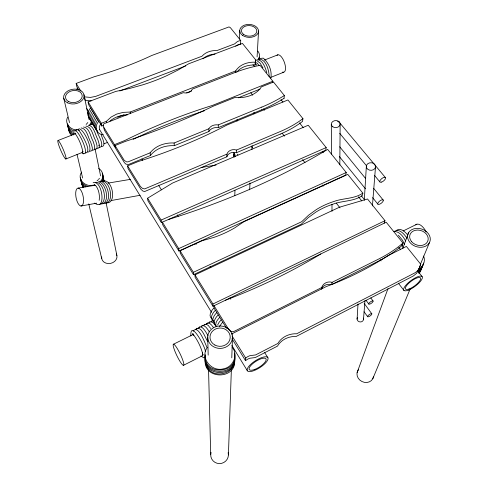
<?xml version="1.0" encoding="UTF-8"?>
<svg xmlns="http://www.w3.org/2000/svg" width="488" height="488" viewBox="0 0 488 488"><rect width="100%" height="100%" fill="white"/><g stroke="black" fill="none" stroke-linecap="round" stroke-linejoin="round"><path stroke-width="0.73" d="M284.071 98.289L284.351 95.526L273.506 82.039L261.354 86.907C255.804 95.575 244.701 98.423 234.972 97.478L212.981 106.293A485.847 265.631 -7.3 0 1 125.422 141.386L115.052 145.54L115.51 148.23L124.44 162.705L125.996 164.181L128.649 164.45L150.432 155.501C156.007 148.303 165.438 145.162 174.32 145.692L208.907 131.486C210.731 128.246 214.799 127.106 218.295 127.63L218.295 124.91L261.806 107.092M81.191 179.804C80.916 182.323 81.807 184.861 83.668 186.605M339.819 164.859L340.148 123.812M226.871 156.788C225.718 151.39 232.068 148.395 236.485 150.072L280.624 131.382A106.726 75.975 1.1 0 0 302.932 118.645L287.92 99.967L226.737 125.123A386.038 229.476 -6.9 0 1 138.116 161.559L127.612 165.877L128.027 168.519L140.751 189.112L142.85 191.028L144.607 191.546L226.871 156.788C228.018 152.793 232.813 151.597 236.399 152.738L280.35 134.078M235.655 72.34L235.692 70.937C239.767 64.404 247.886 61.823 255.254 62.208L255.84 60.067L242.451 43.414L188.63 63.812L178.083 70.028L166.847 75.64A151.817 98.668 -5 0 1 142.459 84.918L129.375 88.529L115.754 91.427L88.09 101.907L88.645 104.676L101.815 126.026L103.718 125.282M234.795 195.627L234.954 190.302M237.022 121.109L237.07 119.584M239.48 38.985L239.73 30.622M236.399 152.738L236.485 150.072M78.873 90.14L76.903 86.943L76.158 83.436L94.696 76.579A252.137 150.219 -6.5 0 0 151.713 55.504L229.024 26.913L230.409 27.7L240.706 40.504L240.596 44.054L239.346 44.341A9.37 6.588 2.2 0 0 237.119 45.25L235.692 46.232M228.414 454.92L231.355 369.941M231.776 357.802L232.483 337.312A12.389 11.212 -0.8 0 0 214.037 327.442A12.389 11.212 -0.8 0 0 213.774 346.858A12.389 11.212 -0.8 0 0 232.483 337.312M103.712 180.7L103.627 178.187L102.694 175.845M103.767 127.758L104.432 130.272L114.948 147.321L114.491 144.631L103.7 127.124L103.249 125.422L103.859 123.781L183.189 92.702C186.581 93.513 190.881 92.561 192.412 89.103L235.002 72.492A127.331 98.515 6.6 0 1 260.08 65.349L272.859 81.234L272.743 82.624M236.735 72.187C241.066 66.716 248.374 64.721 255.102 65.02L255.254 62.208M255.84 60.067L255.102 65.02M249.636 189.832L250.021 182.994M251.899 149.572L252.113 145.772M253.9 113.863L253.986 112.344M257.097 56.889L258.548 31.061M82.753 152.116L82.808 151.225L82.838 151.573C81.459 144.966 78.788 138.446 74.755 133.023L75.39 133.303M357.094 319.128L358.015 303.969M364.304 200.123L366.323 166.774M419.216 268.174L416.74 273.225L413.336 275.982L296.155 336.47C288.798 336.122 281.234 339.618 277.483 346.108L255.309 357.551L249.917 358.229A12.377 11.462 7.6 0 0 246.879 359.668L245.543 360.687L245.726 358.094L232.081 335.994M363.469 319.646L364.963 300.693M372.429 205.912L375.479 167.244A4.624 3.794 1.2 0 0 369.385 162.937A4.624 3.794 1.2 0 0 367.934 169.391A4.624 3.794 1.2 0 0 375.479 167.244M198.262 328.686C201.215 322.58 206.631 333.524 207.967 335.543M193.163 331.193C198.354 323.678 205.515 344.857 207.083 347.572M421.278 268.681L420.302 271.7L418.936 273.506M422.449 265.893L421.473 268.925L419.65 271.346M423.047 264.484C422.486 267.418 420.717 270.139 418.051 271.566M423.669 263.001C423.108 266.198 421.01 268.961 418.143 270.468M302.944 118.651L302.578 121.372A106.286 75.872 1.1 0 1 280.362 134.096M98.826 145.717L99.033 145.052M259.122 59.487L259.451 57.133M91.842 124.745L92.805 123.196M205.174 354.587C202.538 376.48 239.626 374.314 234.478 353.037M205.216 355.892C202.459 376.693 237.766 376.285 234.618 355.782M205.253 357.131C202.55 378.401 238.632 377.126 234.472 356.301M75.738 131.004C75.933 129.204 78.275 129.1 79.129 130.522M78.019 130.119L78.226 129.454M234.045 153.824L234.124 157.173M233.776 156.392L234.008 155.068M326.185 147.565L325.71 150.231L161.376 222.589L147.925 200.781L147.596 198.213L172.63 183.012L308.245 125.245L326.185 147.565L161.101 220.076L161.376 222.589M270.822 78.068C272.17 71.333 269.181 64.007 264.459 59.231C262.867 56.065 258.768 60.902 259.061 57.48M168.494 219.472A538.721 306.659 -6.8 0 0 327.655 149.389L346.236 172.502L345.656 175.107L178.919 251.039L162.644 224.651L162.382 222.144L178.73 248.606L178.919 251.039M321.446 289.207C321.665 283.937 327.302 280.777 332.096 282.345L379.28 258.731A129.899 101.272 7.4 0 0 402.954 243.054L386.209 222.223L212.981 306.257L195.09 277.251L194.974 274.897L339.483 207.205L367.525 198.982L384.977 220.686L384.19 223.175M231.318 333.707L231.812 333.877L326.197 286.596A287.963 208.346 -0.6 0 0 387.692 255.797L406.388 246.428L420.686 264.203C420.009 267.833 417.929 271.371 414.538 273.054L296.667 333.774C289.262 333.426 281.649 336.927 277.873 343.454L255.553 354.947L250.124 355.63A12.462 11.517 7.5 0 0 247.068 357.076L245.726 358.094M99.174 200.324C99.942 196.335 99.033 189.692 95.862 185.8L94.172 184.928L94.739 185.013L93.855 185.287L94.343 185.019M321.677 288.762C323.141 284.888 327.826 283.644 331.529 284.669L332.096 282.345M217.581 325.069L219.124 322.233L221.137 319.884M362.846 193.156L362.181 195.719C353.422 201.666 342.6 200.513 332.999 204.155A83.899 69.57 17.1 0 0 315.754 212.182L308.166 217.697L301.297 224.212L193.498 274.671L180.255 253.199L180.066 250.771L202.105 240.73L213.701 237.455A97.393 76.085 -2.9 0 0 234.685 227.884L243.963 221.668L347.755 174.393L362.846 193.156C354.044 199.122 343.18 197.963 333.53 201.611A84.314 69.772 17 0 0 316.212 209.663L308.593 215.19L301.694 221.717L193.376 272.31L193.498 274.671M102.931 181.085C103.737 179.212 103.633 177.01 102.718 175.204M91.439 124.324L92.012 122.512M91.28 122L89.639 125.044M421.839 267.491L420.888 270.315L418.942 272.884M402.082 245.494L402.966 243.061M357.106 372.588L388.027 288.518M402.704 248.624L408.505 232.837M211.219 321.921L211.92 321.019M206.174 324.404L206.875 323.495M208.699 323.16L209.401 322.257M203.642 325.642C204.74 322.885 208.028 324.74 209.12 326.484M200.977 326.954C203.819 322.696 207.937 329.65 209.321 331.87M195.767 329.516C201.013 324.093 205.436 338.727 207.65 341.277M372.801 378.712L410.152 288.957M420.369 264.417L429.416 242.676A11.596 9.193 18.8 0 0 417.496 228.341A11.596 9.193 18.8 0 0 409.871 242.42A11.596 9.193 18.8 0 0 429.416 242.676M419.454 267.162L420.686 264.203M89.646 125.27L91.085 124.08L92.811 124.83M207.144 347.688C199.787 358.174 211.859 372.362 223.626 368.782C233.191 367.177 238.65 354.575 232.081 347.066M67.673 117.151C64.16 123.226 70.412 129.948 76.616 129.857M258.414 59.243C260.25 56.815 259.689 53.326 257.847 51.075M219.417 326.496L222.577 322.22M90.384 108.147C87.834 111.233 86.754 116.608 90.286 119.407M91.396 109.782C89.194 112.594 87.962 116.852 90.225 119.981M92.403 111.423C90.207 114.235 88.962 118.486 91.226 121.616M93.421 113.063C91.219 115.876 89.963 120.127 92.226 123.263M94.489 114.796C91.933 117.864 90.792 123.251 94.33 126.038M95.556 116.534C93.001 119.597 91.848 124.983 95.386 127.771M96.581 118.2C94.025 121.256 92.854 126.642 96.398 129.43M97.612 119.865C95.05 122.915 93.867 128.301 97.411 131.089M98.637 121.536C94.086 125.947 96.295 134.938 103.334 134.639M100.693 123.751L99.241 126.819L99.607 129.747M101.693 181.444C103.523 179.139 103.615 175.765 102.212 173.228M208.907 131.486L208.864 128.777C210.706 125.526 214.787 124.391 218.295 124.91M98.668 179.401L99.406 178.279M81.697 172.093C76.25 179.242 85.979 187.624 93.348 185.105M87.834 122.549L86.12 124.464M213.878 308.117C211.176 310.551 207.748 316.401 212.189 318.847M215.287 310.405C212.591 312.832 209.132 318.676 213.579 321.122M216.709 312.704C214.226 315.059 210.663 320.409 214.525 323.074M218.13 315.016C215.659 317.359 212.06 322.702 215.928 325.368M219.631 317.444C217.508 319.793 214.629 323.123 216.135 326.502M115.052 145.54L124.257 160.399L126.758 161.937L128.24 161.796L150.127 152.829C155.733 145.613 165.212 142.472 174.124 143.002L208.864 128.777M101.815 126.026L101.303 123.293L106.408 121.305L111.105 117.059L116.711 114.07L123.116 112.392L130.186 112.039L235.692 70.937M99.698 181.987C104.316 178.706 103.724 170.971 98.57 168.555M97.063 180.834L98.137 179.877M202.953 58.822C206.162 55.717 210.645 54.26 215.037 54.083M101.748 204.027C110.502 202.178 106.006 183.171 98.594 181.591M103.773 203.636C112.636 201.819 107.866 182.726 100.632 181.237M103.023 181.164C111.929 178.236 116.827 201.556 107.799 202.856M109.904 121.079C114.814 116.974 121.219 114.948 127.569 114.79M396.274 230.507C400.056 227.384 404.704 231.343 407.132 234.338M205.332 357.131L203.588 357.783L200.952 355.941M418.497 272.231L419.521 271.499M418.759 268.986C423.389 266.698 425.78 260.787 423.572 256.017M196.158 328.827L196.475 328.607M196.768 328.394L197.091 328.168M198.701 327.576L199.025 327.356M199.324 327.137L199.647 326.911M201.373 326.265L201.69 326.045M202.001 325.825L202.325 325.6M204.033 324.959L204.344 324.74M204.673 324.508L204.99 324.288M207.211 323.263C208.821 322.178 210.663 324.16 211.676 325.228M209.749 322.019C212.304 320.769 214.391 324.331 215.794 325.935M192.961 334.176L193.279 333.957M212.28 320.775L212.963 320.439M206.558 323.715L207.534 323.038M209.084 322.476L210.066 321.793M211.603 321.238L212.597 320.555M258.652 59.017C266.405 59.066 268.943 70.492 269.236 76.75M88.2 125.203C94.08 125.672 95.215 135.066 97.74 139.342C98.302 141.502 101.528 148.59 97.045 148.45M394.395 231.373C399.373 228.097 404.46 234.386 406.876 238.12M78.861 128.826C83.399 127.966 94.672 151.628 87.809 152.134M81.148 127.941C87.004 128.448 88.084 137.878 90.658 142.142C91.201 144.277 94.562 151.365 90.067 151.231M83.539 127.008C89.408 127.508 90.506 136.927 93.062 141.191C93.611 143.338 96.923 150.42 92.433 150.286M85.931 126.081C91.799 126.569 92.915 135.969 95.459 140.245C96.014 142.398 99.284 149.481 94.794 149.346M183.342 365.372A11.749 1.854 64.3 0 0 178.083 349.951A11.749 1.854 64.3 0 0 174.088 348.993A11.749 1.854 64.3 0 0 183.342 365.372L202.837 355.551M331.529 284.669L378.499 261.123A129.314 101.053 7.5 0 0 402.069 245.482M321.83 287.481L233.63 331.608C231.373 332.407 229.281 330.345 228.158 328.601L214.049 305.769L214.073 308.026L226.548 328.247M173.6 344.156L193.419 334.384M403.222 230.94L416.892 224.199M212.981 306.257L212.957 304L384.977 220.686M178.73 248.606L346.236 172.502M226.908 154.129L144.655 188.917L142.496 188.435L140.392 186.514L127.612 165.877M218.295 127.63L261.623 109.837M238.309 97.801L260.025 89.078M114.491 144.631L124.855 140.483A1084.446 804.285 69.4 0 1 212.365 105.451L272.859 81.234M65.795 159.009A10.071 1.311 66.7 0 0 61.372 145.436A10.071 1.311 66.7 0 0 58.645 144.814A10.071 1.311 66.7 0 0 65.795 159.009L82.771 152.25M103.993 143.795L107.531 142.392M270.925 77.311L283.656 72.242M58.041 140.489L75.774 133.584M117.614 117.272L124.001 114.79M264.423 60.067L277.898 54.815M186.642 92.879L191.613 90.939M119.786 90.975L185.745 65.953M203.27 354.367L202.679 355.179L202.52 352.922L202.581 353.275C200.751 346.706 197.713 340.417 193.614 334.957L193.858 335.219L192.248 333.871L193.041 333.981M93.141 182.713C102.565 179.682 106.476 211.975 94.709 203.081M95.288 182.341C103.779 180.981 108.501 202.898 99.619 204.435M101.486 181.249C109.934 179.633 114.735 201.837 105.792 203.246M256.932 59.634C263.087 59.89 265.252 67.759 266.802 72.608M240.706 40.504L239.456 40.785A9.418 6.594 2.2 0 0 237.217 41.706L234.569 43.914L217.129 50.502C211.615 50.319 205.698 51.935 201.977 56.23L95.733 96.374L90.487 97.411L84.467 96.886L85.174 100.363L91.171 100.888M81.002 206.015A9.101 3.599 79 0 0 82.13 192.766A9.101 3.599 79 0 0 75.738 192.406A9.101 3.599 79 0 0 81.002 206.015L96.722 203.167M110.935 200.58L140.123 195.285M78.178 188.106L95.41 185.22M108.147 183.091L130.631 179.328M201.068 167.543L216.056 165.036M393.969 231.519C399.532 231.111 403.308 236.765 405.662 241.005M232.745 333.987L231.812 333.877M73.712 130.827C70.559 129.869 67.734 127.24 67.198 123.891M85.546 153.037C92.702 151.664 81.075 133.48 78.891 130.241M82.033 152.982C93.55 159.539 72.608 116.73 73.755 134.993M99.284 147.553C105.878 146.351 97.393 134.285 96.776 130.851M101.522 146.662C106.854 146.168 101.797 137.518 101.236 134.743M87.852 186.386C83.954 185.452 80.154 182.097 80.538 177.797M256.822 60.53L260.183 63.263L262.94 67.862M87.596 112.789L88.755 113.545M85.607 186.837C83.064 185.434 80.77 182.878 80.892 179.804M72.706 132.022C69.9 130.583 67.338 127.722 67.6 124.391M73.084 133.633C69.802 132.053 67.368 128.533 67.978 124.8M72.316 134.468C69.955 133.108 68.18 130.406 68.381 127.63M82.972 153.732L83.277 153.94M71.553 135.292L69.747 133.169L68.778 130.448M398.379 235.198L402.527 240.285L404.607 244.537M251.332 146.522L252.467 147.705M256.627 62.543L259.177 65.648M237.955 154.934L237.229 154.19M338.593 121.457L385.282 177.412M339.74 133.358L366.781 166.079M374.503 175.424L379.816 181.853M93.818 125.953L96.453 130.192M339.697 146.772L365.549 178.437M373.692 188.405L383.263 200.135A3.379 1.354 -38.2 0 1 379.646 204.191A3.379 1.354 -38.2 0 1 378.7 201.965A3.379 1.354 -38.2 0 1 383.263 200.135M339.276 156.441L365.445 188.783M372.582 197.603L377.816 204.069M361.327 195.786L364.64 199.921M252.991 64.569L254.419 66.356M281.021 99.704L282.924 102.084M299.547 122.927L303.347 127.691M322.355 151.506L323.3 152.701M358.454 196.762L361.785 200.934M398.836 247.379L400.74 249.758M417.838 271.2L422.114 276.556M83.607 187.465L82.374 185.867L81.539 182.5M212.066 325.722L213.238 327.198M209.511 326.984L210.676 328.467M206.851 366.744C213.64 380.176 237.4 373.375 234.521 358.241M250.808 92.769L252.674 95.178M263.416 109.037L264.35 110.245M282.094 133.145L284.425 136.158M302.639 159.661L304.969 162.675M322.245 184.97L323.178 186.178M336.256 203.051L339.99 207.87M380.146 259.695L381.079 260.903M398.354 283.199L403.954 290.433M370.819 297.967L373.088 301.017A2.629 0.848 -35.7 0 1 370.276 303.914A2.629 0.848 -35.7 0 1 369.477 302.682A2.629 0.848 -35.7 0 1 373.088 301.017M366.098 300.394L368.812 304.061M364.152 303.377L371.801 313.772A2.532 0.787 -35.4 0 1 369.093 316.529A2.532 0.787 -35.4 0 1 368.312 315.407A2.532 0.787 -35.4 0 1 371.801 313.772M364.091 311.808L367.671 316.706M141.868 158.96L142.685 160.247M158.588 185.33L161.443 189.832M177.351 214.909L178.163 216.196M195.291 243.207L196.109 244.494M209.974 266.363L210.792 267.65M229.958 297.875L230.775 299.162M264.624 352.537L267.888 357.686A12.169 4.093 -32.6 0 1 254.266 370.508A12.169 4.093 -32.6 0 1 250.673 364.384A12.169 4.093 -32.6 0 1 267.888 357.686M88.09 101.907L101.303 123.293M147.596 198.213L161.101 220.076M180.066 250.771L193.376 272.31M194.974 274.897L212.957 304M76.158 83.436L80.904 91.122M231.989 338.684L245.543 360.687M86.736 108.635L88.724 111.88M99.461 129.399L211.597 312.393M231.879 345.486L247.392 370.795M255.474 62.922L256.554 65.13M82.783 187.361L81.862 183.836M235.246 155.367L234.228 153.305M235.204 156.679L234.228 154.781L233.874 152.604M103.236 178.535L104.164 180.871M205.051 359.778L205.515 363.517M205.454 363.365L206.906 366.885M103.255 177.9L103.944 180.7M401.837 244.439L403.033 247.544M205.265 351.311C206.064 348.292 189.942 318.426 190.863 335.97M63.721 98.216L69.497 122.61M77.031 154.391L82.631 178.041M88.761 203.911L101.724 258.609M83.985 94.788L89.011 119.347M95.111 149.114L100.595 175.906M106.079 202.691L116.9 255.529M106.408 121.305L106.652 122.671M233.837 153.909L234.161 155.928M130.186 112.039L130.375 113.417M234.466 359.461C237.473 379.072 204.74 380.506 205.094 360.992M150.127 152.829L150.432 155.501M174.124 143.002L174.32 145.692M207.717 336.897L208.181 355.136M208.529 368.812L210.706 454.663M68.765 128.85L68.784 130.674M331.309 124.355L331.553 154.092M331.968 204.405L332.023 211.267M363.346 318.127A3.227 2.94 9 0 1 360.113 321.946A3.227 2.94 9 0 1 357.411 317.639M337.574 121.262A3.379 1.677 -40.2 0 1 338.965 122.268M284.065 98.283A134.633 92.25 -0.5 0 1 261.623 109.843M284.345 95.526A135.17 92.348 -0.4 0 1 261.812 107.098M320.823 253.961A459.635 297.259 -7.1 0 1 225.413 300.26M133.102 139.361A1073.508 797.825 69.4 0 1 204.368 110.77M76.945 89.511A9.675 6.801 -29.9 0 1 77.378 88.169M277.031 55.315A9.199 3.758 70.1 0 1 284.553 62.818A9.199 3.758 70.1 0 1 282.589 72.102M415.727 224.864A10.559 5.154 62 0 1 426.152 231.91M116.309 253.955A7.747 6.417 -12.1 0 1 110.562 263.398A7.747 6.417 -12.1 0 1 101.669 256.926M228.146 452.65A8.869 8.747 -15.8 0 1 219.368 463.6A8.869 8.747 -15.8 0 1 211.072 452.406M373.454 376.852A8.503 7.533 27.2 0 1 362.047 381.573A8.503 7.533 27.2 0 1 358.515 369.654M381.726 182.048A3.55 1.482 -39 0 0 385.526 177.717A3.55 1.482 -39 0 0 380.75 179.566A3.55 1.482 -39 0 0 381.726 182.048M332.785 126.788A4.429 3.538 -2.8 0 0 340.063 124.733A4.429 3.538 -2.8 0 0 334.341 120.762A4.429 3.538 -2.8 0 0 332.785 126.788M408.255 290.201A11.438 3.538 -36.6 0 0 422.425 277.471A11.438 3.538 -36.6 0 0 408.334 282.711A11.438 3.538 -36.6 0 0 408.255 290.201M409.139 288.981A9.345 2.891 -36.6 0 0 420.705 278.575A9.345 2.891 -36.6 0 0 409.176 282.875A9.345 2.891 -36.6 0 0 409.139 288.981M254.907 369.361A9.943 3.349 -32.6 0 0 266.015 358.881A9.943 3.349 -32.6 0 0 251.936 364.377A9.943 3.349 -32.6 0 0 254.907 369.361M242.524 35.349A9.412 6.484 2.5 0 0 258.237 32.733A9.412 6.484 2.5 0 0 246.654 24.577A9.412 6.484 2.5 0 0 242.524 35.349M243.726 34.514A7.692 5.295 2.5 0 0 256.572 32.385A7.692 5.295 2.5 0 0 247.117 25.711A7.692 5.295 2.5 0 0 243.726 34.514M67.753 102.913A10.279 7.375 -8.1 0 0 84.021 96.722A10.279 7.375 -8.1 0 0 69.808 90.024A10.279 7.375 -8.1 0 0 67.753 102.913M68.863 101.73A8.4 6.027 -8.1 0 0 82.167 96.679A8.4 6.027 -8.1 0 0 70.565 91.195A8.4 6.027 -8.1 0 0 68.863 101.73M214.915 345.053A10.12 9.162 -0.8 0 0 230.22 337.275A10.12 9.162 -0.8 0 0 215.165 329.186A10.12 9.162 -0.8 0 0 214.915 345.053M411.518 241.548A9.479 7.515 18.8 0 0 427.488 241.774A9.479 7.515 18.8 0 0 417.765 230.049A9.479 7.515 18.8 0 0 411.518 241.548"/></g></svg>
